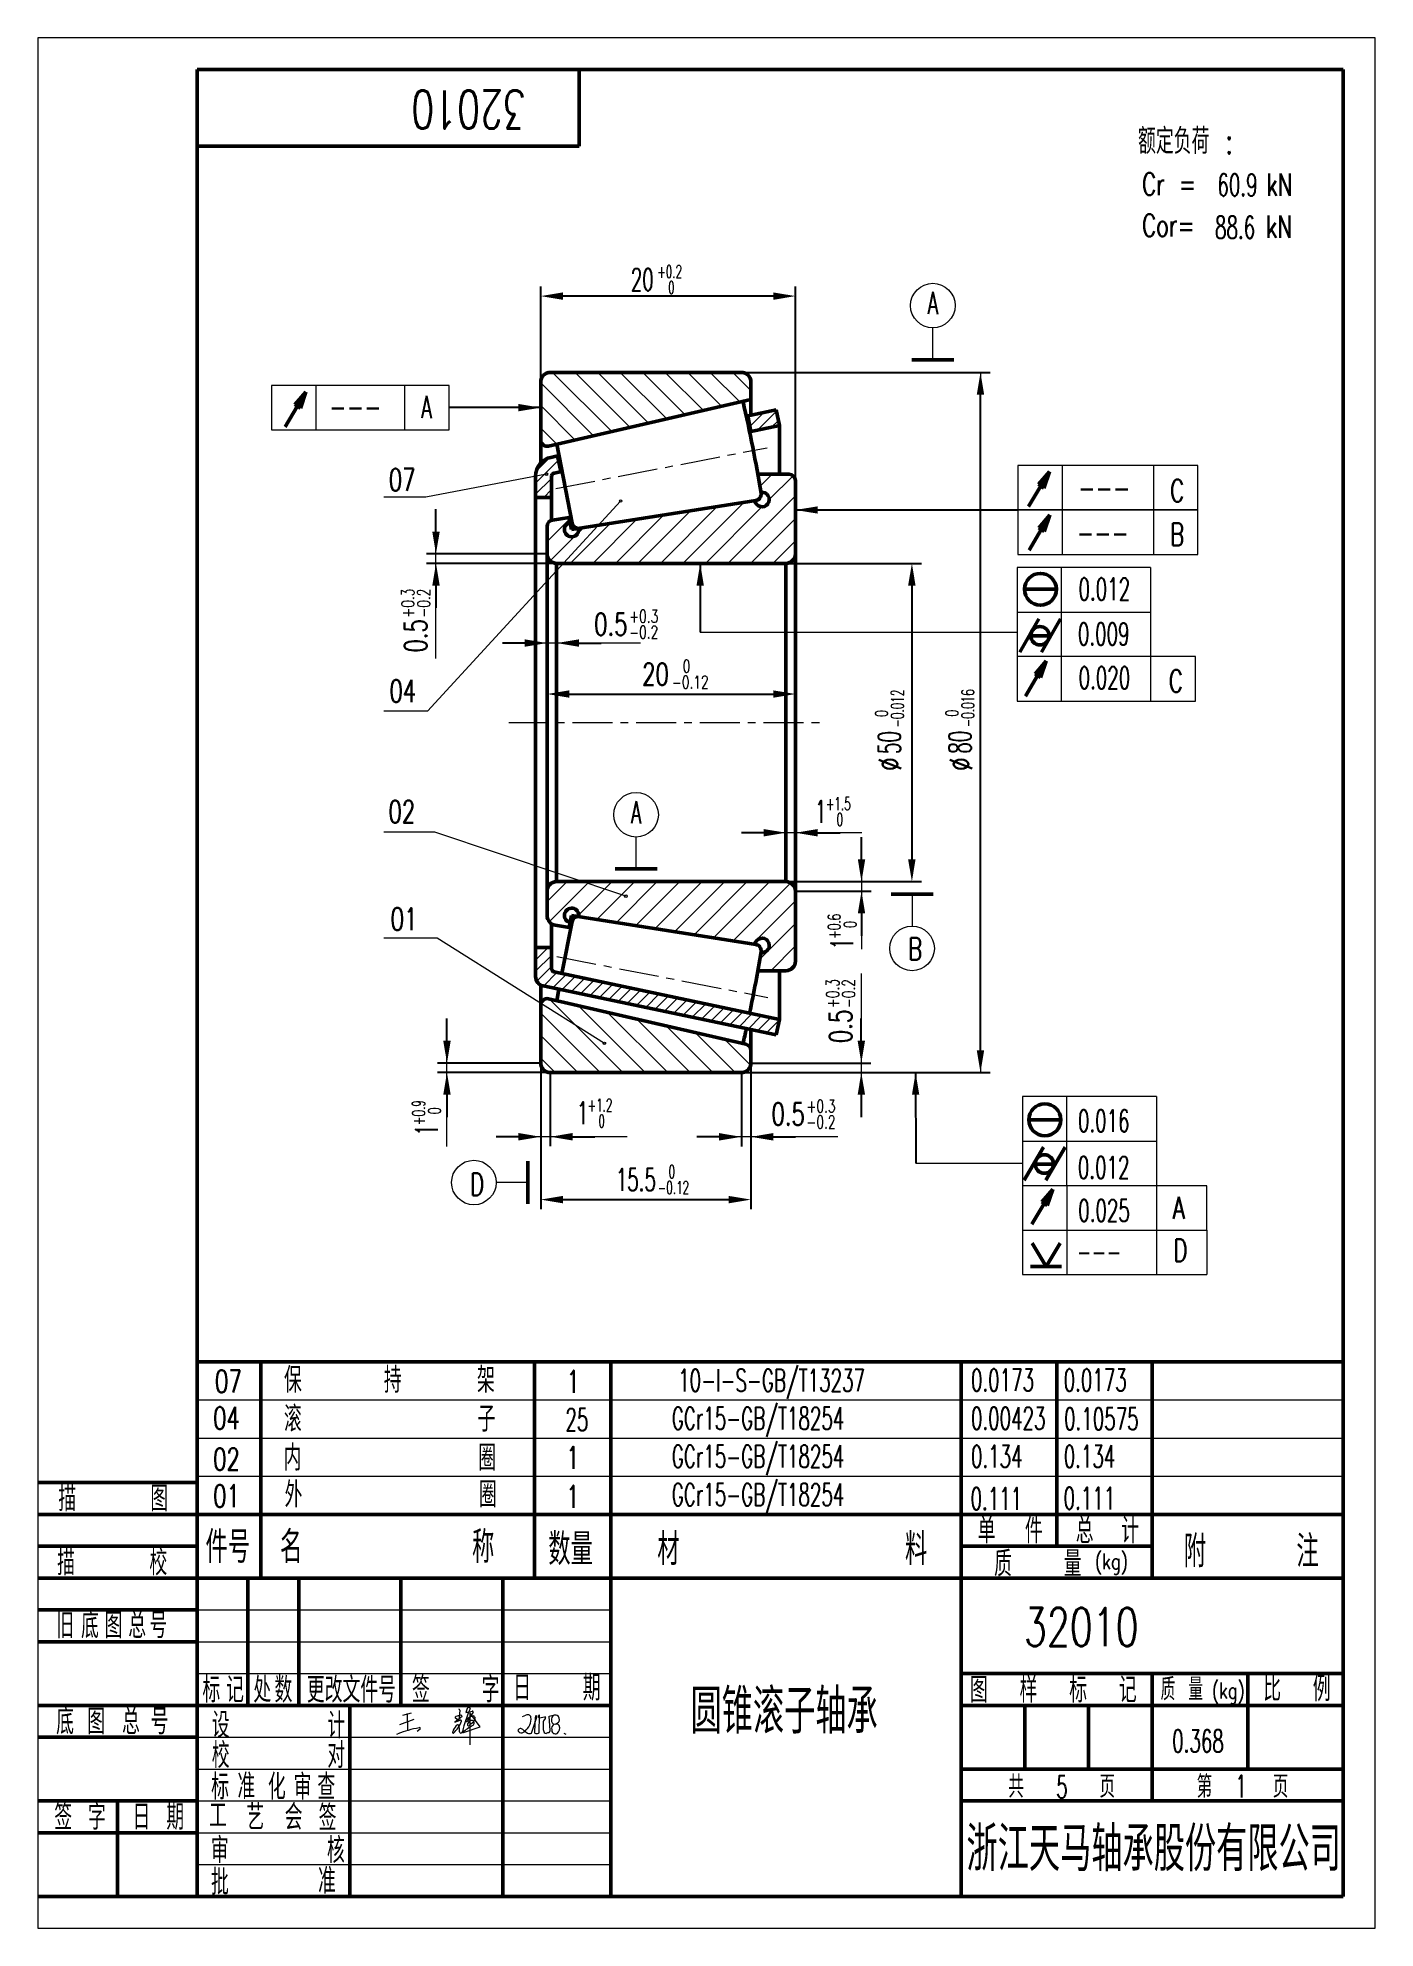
# Model space of a CAD drawing. Extents: x 0 to 210, y 0 to 297.
import ezdxf
from ezdxf.enums import TextEntityAlignment as Align

# ---------------------------------------------------------------- set-up
doc = ezdxf.new("R2010")
doc.units = 0
doc.header["$MEASUREMENT"] = 0
doc.linetypes.add('CENTER', pattern=[2, 1.25, -0.25, 0.25, -0.25])
doc.layers.get('0').update_dxf_attribs({"linetype": 'CONTINUOUS', "lineweight": 20})
doc.layers.get('DEFPOINTS').update_dxf_attribs({"linetype": 'CONTINUOUS', "lineweight": 20})
for name, color, linetype, lineweight in [('1', 7, 'CONTINUOUS', 50), ('2', 7, 'CONTINUOUS', 15), ('3', 7, 'CENTER', 20), ('90', 7, 'CONTINUOUS', 20), ('文字', 7, 'CONTINUOUS', 15), ('粗实线', 7, 'CONTINUOUS', 50)]:
    doc.layers.add(name, color=color, linetype=linetype, lineweight=lineweight)
doc.styles.add('HZ', font='txt.shx', dxfattribs={"width": 0.7, "bigfont": 'HZTXT.shx'})
doc.dimstyles.get("Standard").update_dxf_attribs({"dimtxt": 0.18, "dimasz": 0.18, "dimexe": 0.18, "dimexo": 0.0625, "dimgap": 0.09, "dimtad": 0, "dimtih": 1, "dimtoh": 1, "dimdec": 4, "dimzin": 0, "dimdsep": 46, "dimtxsty": 'Standard', "dimcen": 0.09, "dimadec": 0, "dimazin": 0, "dimtfac": 1, "dimtdec": 4, "dimtofl": 0, "dimtmove": 0, "dimatfit": 3, "dimfxl": 0, "dimtolj": 1, "dimtzin": 0, "dimarcsym": 0})

# ---------------------------------------------------------------- blocks, each defined once
blk = doc.blocks.new('BLK', base_point=(1, 0))
for points in [[(0, 0), (1, 0), (0, 0.15), (0, -0.15), (1, 0)], [(0, 0.07), (0.5, 0), (0, -0.07)]]:
    blk.add_lwpolyline(points)
blk = doc.blocks.new('*D4')
at = {"layer": '2', "color": 0, "lineweight": -2}
for p, q in [((78.97, 235.69), (78.97, 257.92)), ((115.47, 256.42), (82.47, 256.42)), ((118.97, 225.04), (118.97, 257.92))]:
    blk.add_line(p, q, dxfattribs=at)
at = {"layer": '2', "color": 0}
for points in [[(82.47, 257), (82.47, 255.83), (78.97, 256.42)], [(115.47, 257), (115.47, 255.83), (118.97, 256.42)]]:
    blk.add_solid(points, dxfattribs=at)
at = {"layer": 'DEFPOINTS', "color": 0}
for p in [(78.97, 256.42), (78.97, 235.69), (118.97, 225.04)]:
    blk.add_point(p, dxfattribs=at)
blk = doc.blocks.new('*D5')
at = {"layer": '2', "color": 0, "lineweight": -2}
for p, q in [((79.97, 215.93), (79.97, 200.41)), ((81.46, 214.43), (81.46, 200.41)), ((76.47, 201.91), (72.97, 201.91)), ((84.96, 201.91), (88.46, 201.91))]:
    blk.add_line(p, q, dxfattribs=at)
at = {"layer": '2', "color": 0}
for points in [[(76.47, 202.49), (76.47, 201.33), (79.97, 201.91)], [(84.96, 202.49), (84.96, 201.33), (81.46, 201.91)]]:
    blk.add_solid(points, dxfattribs=at)
at = {"layer": 'DEFPOINTS', "color": 0}
for p in [(79.97, 215.93), (81.46, 214.43), (81.46, 201.91)]:
    blk.add_point(p, dxfattribs=at)
blk = doc.blocks.new('*D6')
at = {"layer": '2', "color": 0, "lineweight": -2}
for p, q in [((62.52, 219.43), (62.52, 222.93)), ((79.97, 215.93), (61.02, 215.93)), ((81.47, 214.43), (61.02, 214.43)), ((62.52, 210.93), (62.52, 207.43))]:
    blk.add_line(p, q, dxfattribs=at)
at = {"layer": '2', "color": 0}
for points in [[(61.94, 219.43), (63.11, 219.43), (62.52, 215.93)], [(61.94, 210.93), (63.11, 210.93), (62.52, 214.43)]]:
    blk.add_solid(points, dxfattribs=at)
at = {"layer": 'DEFPOINTS', "color": 0}
for p in [(62.52, 214.43), (79.97, 215.93), (81.47, 214.43)]:
    blk.add_point(p, dxfattribs=at)
blk = doc.blocks.new('*D7')
at = {"layer": '2', "color": 0, "lineweight": -2}
for p, q in [((117.53, 214.43), (138.75, 214.43)), ((137.25, 210.93), (137.25, 167.93)), ((117.53, 164.43), (138.75, 164.43))]:
    blk.add_line(p, q, dxfattribs=at)
at = {"layer": '2', "color": 0}
for points in [[(136.66, 210.93), (137.83, 210.93), (137.25, 214.43)], [(136.66, 167.93), (137.83, 167.93), (137.25, 164.43)]]:
    blk.add_solid(points, dxfattribs=at)
at = {"layer": 'DEFPOINTS', "color": 0}
for p in [(117.53, 214.43), (117.53, 164.43), (137.25, 164.43)]:
    blk.add_point(p, dxfattribs=at)
blk = doc.blocks.new('*D8')
at = {"layer": '2', "color": 0, "lineweight": -2}
for p, q in [((129.34, 167.93), (129.34, 171.43)), ((117.53, 164.43), (130.84, 164.43)), ((118.97, 162.93), (130.84, 162.93)), ((129.34, 159.43), (129.34, 155.93))]:
    blk.add_line(p, q, dxfattribs=at)
at = {"layer": '2', "color": 0}
for points in [[(128.76, 167.93), (129.92, 167.93), (129.34, 164.43)], [(128.76, 159.43), (129.92, 159.43), (129.34, 162.93)]]:
    blk.add_solid(points, dxfattribs=at)
at = {"layer": 'DEFPOINTS', "color": 0}
for p in [(117.53, 164.43), (118.97, 162.93), (129.34, 162.93)]:
    blk.add_point(p, dxfattribs=at)
blk = doc.blocks.new('*D9')
at = {"layer": '2', "color": 0, "lineweight": -2}
for p, q in [((117.47, 164.43), (117.47, 173.61)), ((118.97, 162.93), (118.97, 173.61)), ((113.97, 172.11), (110.47, 172.11)), ((122.47, 172.11), (125.97, 172.11))]:
    blk.add_line(p, q, dxfattribs=at)
at = {"layer": '2', "color": 0}
for points in [[(113.97, 172.69), (113.97, 171.52), (117.47, 172.11)], [(122.47, 172.69), (122.47, 171.52), (118.97, 172.11)]]:
    blk.add_solid(points, dxfattribs=at)
at = {"layer": 'DEFPOINTS', "color": 0}
for p in [(118.97, 172.11), (117.47, 164.43), (118.97, 162.93)]:
    blk.add_point(p, dxfattribs=at)
blk = doc.blocks.new('*D10')
at = {"layer": '2', "color": 0, "lineweight": -2}
for p, q in [((129.31, 139.43), (129.31, 142.93)), ((110.47, 134.43), (130.81, 134.43)), ((111.97, 135.93), (130.81, 135.93)), ((129.31, 130.93), (129.31, 127.43))]:
    blk.add_line(p, q, dxfattribs=at)
at = {"layer": '2', "color": 0}
for points in [[(128.73, 139.43), (129.9, 139.43), (129.31, 135.93)], [(128.73, 130.93), (129.9, 130.93), (129.31, 134.43)]]:
    blk.add_solid(points, dxfattribs=at)
at = {"layer": 'DEFPOINTS', "color": 0}
for p in [(110.47, 134.43), (111.97, 135.93), (129.31, 134.43)]:
    blk.add_point(p, dxfattribs=at)
blk = doc.blocks.new('*D11')
at = {"layer": '2', "color": 0, "lineweight": -2}
for p, q in [((110.47, 134.43), (110.47, 122.83)), ((111.97, 135.93), (111.97, 122.83)), ((106.97, 124.33), (103.47, 124.33)), ((115.47, 124.33), (118.97, 124.33))]:
    blk.add_line(p, q, dxfattribs=at)
at = {"layer": '2', "color": 0}
for points in [[(106.97, 124.92), (106.97, 123.75), (110.47, 124.33)], [(115.47, 124.92), (115.47, 123.75), (111.97, 124.33)]]:
    blk.add_solid(points, dxfattribs=at)
at = {"layer": 'DEFPOINTS', "color": 0}
for p in [(110.47, 134.43), (111.97, 135.93), (111.97, 124.33)]:
    blk.add_point(p, dxfattribs=at)
blk = doc.blocks.new('*D12')
at = {"layer": '2', "color": 0, "lineweight": -2}
for p, q in [((78.97, 135.93), (78.97, 122.84)), ((80.47, 134.43), (80.47, 122.84)), ((75.47, 124.34), (71.97, 124.34)), ((83.97, 124.34), (87.47, 124.34))]:
    blk.add_line(p, q, dxfattribs=at)
at = {"layer": '2', "color": 0}
for points in [[(75.47, 124.93), (75.47, 123.76), (78.97, 124.34)], [(83.97, 124.93), (83.97, 123.76), (80.47, 124.34)]]:
    blk.add_solid(points, dxfattribs=at)
at = {"layer": 'DEFPOINTS', "color": 0}
for p in [(78.97, 135.93), (80.47, 134.43), (80.47, 124.34)]:
    blk.add_point(p, dxfattribs=at)
blk = doc.blocks.new('*D13')
at = {"layer": '2', "color": 0, "lineweight": -2}
for p, q in [((78.97, 135.93), (78.97, 112.97)), ((111.97, 135.93), (111.97, 112.97)), ((82.47, 114.47), (108.47, 114.47))]:
    blk.add_line(p, q, dxfattribs=at)
at = {"layer": '2', "color": 0}
for points in [[(82.47, 115.05), (82.47, 113.88), (78.97, 114.47)], [(108.47, 115.05), (108.47, 113.88), (111.97, 114.47)]]:
    blk.add_solid(points, dxfattribs=at)
at = {"layer": 'DEFPOINTS', "color": 0}
for p in [(78.97, 135.93), (111.97, 135.93), (111.97, 114.47)]:
    blk.add_point(p, dxfattribs=at)
blk = doc.blocks.new('*D14')
at = {"layer": '2', "color": 0, "lineweight": -2}
for p, q in [((64.25, 139.43), (64.25, 142.93)), ((78.97, 135.93), (62.75, 135.93)), ((80.47, 134.43), (62.75, 134.43)), ((64.25, 130.93), (64.25, 127.43))]:
    blk.add_line(p, q, dxfattribs=at)
at = {"layer": '2', "color": 0}
for points in [[(63.66, 139.43), (64.83, 139.43), (64.25, 135.93)], [(63.66, 130.93), (64.83, 130.93), (64.25, 134.43)]]:
    blk.add_solid(points, dxfattribs=at)
at = {"layer": 'DEFPOINTS', "color": 0}
for p in [(64.25, 134.43), (78.97, 135.93), (80.47, 134.43)]:
    blk.add_point(p, dxfattribs=at)
blk = doc.blocks.new('*D15')
at = {"layer": '2', "color": 0, "lineweight": -2}
for p, q in [((110.47, 244.43), (149.52, 244.43)), ((148.02, 137.93), (148.02, 240.93)), ((110.47, 134.43), (149.52, 134.43))]:
    blk.add_line(p, q, dxfattribs=at)
at = {"layer": '2', "color": 0}
for points in [[(147.44, 240.93), (148.6, 240.93), (148.02, 244.43)], [(147.44, 137.93), (148.6, 137.93), (148.02, 134.43)]]:
    blk.add_solid(points, dxfattribs=at)
at = {"layer": 'DEFPOINTS', "color": 0}
for p in [(110.47, 244.43), (148.02, 244.43), (110.47, 134.43)]:
    blk.add_point(p, dxfattribs=at)
blk = doc.blocks.new('*D16')
at = {"layer": '2', "color": 0, "lineweight": -2}
for p, q in [((79.97, 189.65), (79.97, 195.4)), ((83.47, 193.9), (115.47, 193.9)), ((118.97, 189.68), (118.97, 195.4))]:
    blk.add_line(p, q, dxfattribs=at)
at = {"layer": '2', "color": 0}
for points in [[(83.47, 194.48), (83.47, 193.32), (79.97, 193.9)], [(115.47, 194.48), (115.47, 193.32), (118.97, 193.9)]]:
    blk.add_solid(points, dxfattribs=at)
at = {"layer": 'DEFPOINTS', "color": 0}
for p in [(118.97, 193.9), (79.97, 189.65), (118.97, 189.68)]:
    blk.add_point(p, dxfattribs=at)

msp = doc.modelspace()

# ---------------------------------------------------------------- hatches: boundary and pattern name
at = {"layer": '2'}
h = msp.add_hatch(dxfattribs=at)
h.set_pattern_fill('ANSI31', color=256, scale=20, angle=90, style=0)
h.paths.add_polyline_path([(80.4698, 244.43199, 0.414213562), (78.9698, 242.93199), (78.9698, 233.8196, 0.184442026), (79.22434, 233.15305), (81.53311, 233.15305), (111.9698, 240.1535), (111.9698, 242.93199, 0.414213562), (110.4698, 244.43199)])
h = msp.add_hatch(dxfattribs=at)
h.set_pattern_fill('ANSI31', color=256, scale=20, style=0)
h.paths.add_polyline_path([(84.93973, 219.91559, -0.746675867), (82.97501, 218.98026), (80.10177, 215.31677, 0.295196801), (81.4698, 214.43199), (117.4698, 214.43199, 0.414213562), (118.9698, 215.93199), (118.9698, 227.43199, 0.414213562), (117.9698, 228.43199), (113.05424, 228.43199, -0.003225136), (113.5389, 225.56991, -2.433088025), (112.60687, 224.2744)])
h.paths.add_polyline_path([(82.97501, 218.98026, -0.58323559), (83.6032, 220.85308), (83.45246, 221.63199), (80.81413, 221.21623, 0.369141045), (79.9698, 220.22842), (79.9698, 215.93199, 0.106049598), (80.10177, 215.31677)])
h = msp.add_hatch(dxfattribs=at)
h.set_pattern_fill('ANSI31', color=256, scale=20, style=0)
h.paths.add_polyline_path([(112.60687, 154.58959, -2.433088025), (113.5389, 153.29407, -0.003225136), (113.05424, 150.43199), (117.4698, 150.43199, 0.414213562), (118.9698, 151.93199), (118.9698, 162.93199, 0.414213562), (117.4698, 164.43199), (85.48589, 164.43199), (92.14646, 162.19797, -0.849998862), (92.53608, 162.13437, -1), (92.13608, 162.13437, -0.081081746), (92.14646, 162.19797), (85.48589, 164.43199), (81.4698, 164.43199, 0.414213562), (79.9698, 162.93199), (79.9698, 159.06294, 0.369141045), (81.2363, 157.58123), (83.45246, 157.23199), (83.6032, 158.01091, -2.355860131), (84.93973, 158.9484)])
h = msp.add_hatch(dxfattribs=at)
h.set_pattern_fill('ANSI31', color=256, scale=20, angle=90, style=0)
h.paths.add_polyline_path([(80.19395, 146.01894, 0.409022326), (78.99938, 145.2858), (88.80073, 139.12436, -7.080668417), (88.77005, 139.01791, -0.141229604), (88.80073, 139.12436), (78.99938, 145.2858, 0.061031881), (78.9698, 145.04438), (78.9698, 135.93199, 0.414213562), (80.4698, 134.43199), (110.4698, 134.43199, 0.414213562), (111.9698, 135.93199), (111.9698, 137.91438, 0.349446823), (111.19395, 138.88893)])

# ---------------------------------------------------------------- linework, layer by layer
for p, q in [((56.83185, 31.98342), (59.11823, 32.81832)), ((57.32979, 33.46394), (58.68527, 33.85185)), ((58.01781, 33.7231), (58.04272, 31.04005)), ((66.61066, 33.27852), (65.45829, 32.37911)), ((65.45829, 32.37911), (66.32531, 32.69719)), ((66.09483, 32.60945), (65.60096, 33.00431)), ((66.24673, 34.25629), (66.09483, 32.60945)), ((67.42255, 34.49369), (67.18501, 33.86458)), ((67.18501, 33.86458), (67.42255, 33.92393)), ((68.37085, 33.92642), (67.4268, 32.49978)), ((69.48273, 31.65253), (67.84923, 33.8602)), ((67.84923, 33.8602), (67.85119, 32.45811)), ((68.29596, 33.83575), (68.29596, 33.83575)), ((76.10942, 33.25812), (76.65164, 33.47488)), ((77.5357, 30.66609), (78.41324, 33.29716)), ((78.09695, 33.11178), (77.96919, 30.86822)), ((78.1517, 33.22122), (78.09695, 33.11178)), ((78.41324, 33.29716), (78.26698, 33.34588)), ((78.62623, 33.38539), (78.62623, 33.1665)), ((78.62623, 33.1665), (78.73573, 33.05706)), ((78.71748, 30.79526), (78.77224, 33.42187)), ((78.73573, 33.05706), (79.63004, 33.18474)), ((79.64829, 32.92938), (79.42928, 32.58281)), ((80.26882, 33.33067), (81.13998, 33.50498)), ((80.46959, 31.05062), (80.26882, 33.33067)), ((25, 30), (89.99995, 30)), ((56.38671, 30.49529), (56.52284, 30.545)), ((60.05601, 31.29407), (59.57847, 30.92286)), ((66.82177, 30.73048), (69.48273, 31.65253)), ((67.4268, 32.49978), (67.35925, 32.46602)), ((67.85119, 32.45811), (67.85012, 28.82467)), ((79.37452, 32.29097), (79.35627, 31.41543)), ((80.34183, 30.8135), (80.46959, 31.05062)), ((80.71605, 31.23835), (80.69601, 31.00302)), ((82.62321, 30.64934), (82.89698, 30.48517)), ((25, 25), (89.99995, 25)), ((25, 20), (89.99995, 20)), ((25, 15), (89.99995, 15)), ((25, 10), (89.99995, 10))]:
    msp.add_line(p, q)
for centre, radius, start, end in [((65.69217, 33.1184), 0.14607, 108.9005078, 231.3566021), ((67.01294, 29.26086), 4.22345, 98.0146679, 108.9005078), ((66.08996, 34.23299), 0.15849, 8.4525573, 75.2151914), ((66.37672, 32.55705), 0.14927, 25.1165159, 110.1466896), ((66.44692, 33.28089), 0.16376, 359.1714359, 98.0146679), ((85.75437, 26.51552), 19.57483, 155.9855785, 167.0616906), ((68.66022, 31.51897), 1.84234, 97.9202994, 142.0603178), ((67.69573, 34.37054), 0.29965, 104.5678325, 155.7329048), ((66.85996, 36.86849), 2.99782, 280.8166613, 287.7523891), ((67.7199, 34.53258), 0.16213, 341.7540804, 127.8769993), ((67.40826, 36.56924), 2.58187, 278.1438691, 288.0077035), ((68.22949, 33.96781), 0.14785, 296.7181922, 98.9713927), ((68.25827, 32.92018), 0.44869, 315.4460481, 70.7292572), ((76.91587, 32.99955), 0.54383, 16.1691007, 119.0694681), ((75.51456, 32.8343), 1.94953, 332.460007, 9.3488615), ((78.23753, 33.25748), 0.09318, 71.5750642, 202.902758), ((78.64199, 33.42105), 0.039, 246.154342, 1.1941956), ((78.72661, 33.42282), 0.04564, 358.8058044, 181.1941956), ((79.63962, 33.1176), 0.06783, 339.2267202, 98.1253977), ((81.69456, 32.33809), 2.12999, 159.2267202, 163.8830539), ((81.4484, 32.75827), 0.81759, 126.6989745, 245.1596607), ((81.26457, 32.66032), 0.81279, 70.3740262, 112.022584), ((81.13845, 32.74282), 0.79113, 341.2844619, 59.7018298), ((64.63231, 8.22806), 23.74467, 101.5909492, 109.9700076), ((59.95133, 31.38388), 0.13793, 319.371577, 130.6622652), ((67.4808, 30.17138), 2.42292, 137.0124048, 164.1275062), ((64.79238, 30.76018), 0.36541, 348.9199235, 11.6616905), ((65.2142, 30.68888), 0.06322, 179.0259282, 317.3946354), ((62.41902, 33.9049), 4.3238, 311.0887327, 341.1893868), ((65.91982, 31.69689), 0.24637, 50.3483882, 149.0956111), ((63.66484, 30.98431), 2.57541, 357.3547718, 20.5080306), ((66.55344, 30.9138), 0.31961, 188.7008982, 224.456308), ((66.43555, 30.79812), 0.15444, 224.456308, 309.5217625), ((66.39489, 32.56557), 0.1292, 334.8834841, 25.1165159), ((66.25599, 31.01577), 0.4366, 309.5217625, 344.3994333), ((79.82641, 13.18724), 21.95004, 121.6827134, 126.7739565), ((66.77807, 30.83492), 0.11321, 215.420078, 292.7068906), ((67.30426, 32.57606), 0.12301, 142.0603178, 296.5518119), ((68.03404, 31.97282), 0.55875, 146.2303749, 188.9941729), ((67.63659, 31.98951), 0.18621, 213.9675398, 354.8577194), ((68.13983, 32.03195), 0.62325, 92.3396666, 156.205066), ((43.42366, 61.89819), 38.611, 309.1906386, 310.6533732), ((68.09106, 32.23358), 0.42174, 299.3725836, 86.8302727), ((75.80617, 30.92259), 0.43642, 39.2816282, 162.217783), ((75.79589, 31.14602), 0.41519, 192.5394353, 247.1048652), ((75.93577, 31.47724), 0.77474, 247.1048652, 312.8995645), ((78.09842, 33.17362), 2.77837, 225.2955946, 244.4912331), ((73.88522, 33.68392), 3.78708, 312.8995645, 332.460007), ((77.21881, 31.1132), 0.54802, 234.6730877, 305.3269123), ((78.25184, 30.85212), 0.28311, 176.7408638, 283.0907307), ((63.77535, 93.10676), 64.19874, 283.0907307, 283.3751901), ((78.59788, 30.76856), 0.12255, 283.3751901, 12.5835602), ((80.70901, 31.38723), 1.35303, 178.8058266, 208.5522016), ((79.76924, 32.36797), 0.40216, 147.7091488, 191.0392829), ((79.76031, 30.87101), 0.27298, 208.5522016, 288.9694749), ((80.50705, 28.69858), 2.02421, 97.8002648, 108.9694749), ((80.21494, 30.83096), 0.12809, 277.8002648, 352.1658628), ((81.36868, 31.379), 0.68974, 41.1882349, 195.3508845), ((81.22293, 31.07185), 0.53352, 161.8165184, 240.4493659), ((81.26457, 31.36122), 0.81279, 247.977416, 289.6259738), ((80.59287, 33.67235), 1.75416, 293.5900447, 317.5757868), ((80.89281, 31.44641), 1.06748, 307.1571451, 21.2451227)]:
    msp.add_arc(centre, radius, start, end)
at = {"layer": '1'}
for p, q in [((205, 292), (25, 292)), ((25, 292), (25, 5)), ((85, 280), (85, 292)), ((205, 5), (205, 292)), ((25, 280), (85, 280)), ((80.4698, 244.43199), (110.4698, 244.43199)), ((42.10392, 241.39427), (38.84898, 235.86443)), ((40.3795, 239.38252), (42.10392, 241.39427)), ((42.10392, 241.39427), (41.22495, 238.79117)), ((78.9698, 230.18802), (78.9698, 242.93199)), ((111.9698, 242.93199), (111.9698, 237.69466)), ((41.22495, 238.79117), (40.3795, 239.38252)), ((111.9698, 240.1535), (80.19395, 232.84505)), ((111.25596, 237.54445), (115.94895, 238.53199)), ((115.94895, 238.53199), (116.46375, 236.08557)), ((111.98324, 235.14592), (111.46844, 237.59235)), ((116.46375, 236.08557), (111.7779, 235.09461)), ((116.46375, 236.08557), (116.46375, 228.43199)), ((81.47971, 233.14077), (83.88228, 220.726)), ((80.55127, 231.08329), (81.82597, 231.35152)), ((82.30771, 228.86227), (81.06558, 228.59958)), ((82.13688, 228.86538), (81.62209, 231.3118)), ((158.83882, 228.86803), (155.58388, 223.33819)), ((157.1144, 226.85629), (158.83882, 228.86803)), ((158.83882, 228.86803), (157.95985, 226.26493)), ((78.16903, 224.78199), (78.16903, 228.14758)), ((80.66903, 228.1104), (80.66903, 224.78199)), ((117.9698, 228.43199), (113.0542, 228.43199)), ((118.9698, 151.93199), (118.9698, 227.43199)), ((157.95985, 226.26493), (157.1144, 226.85629)), ((78.16903, 224.78199), (78.16903, 149.4992)), ((80.66903, 224.78199), (78.16903, 224.78199)), ((80.66903, 224.78199), (80.66903, 221.19337)), ((112.72829, 224.29353), (83.8188, 219.73899)), ((79.9698, 220.22842), (79.9698, 159.06294)), ((83.45246, 221.63199), (80.81413, 221.21623)), ((83.8188, 219.73899), (83.45246, 221.63199)), ((158.91388, 222.04092), (155.65894, 216.51108)), ((157.18946, 220.02917), (158.91388, 222.04092)), ((158.03491, 219.43781), (157.18946, 220.02917)), ((158.91388, 222.04092), (158.03491, 219.43781)), ((81.4698, 214.43199), (117.4698, 214.43199)), ((81.4698, 164.43199), (81.4698, 214.43199)), ((117.4698, 164.43199), (117.4698, 214.43199)), ((154.93728, 210.35028), (159.93728, 210.35028)), ((154.18267, 200.50202), (157.18469, 205.70166)), ((157.59083, 200.50202), (160.59285, 205.70166)), ((155.90037, 203.03311), (158.80649, 203.03311)), ((158.34141, 199.10227), (155.08647, 193.57243)), ((156.61699, 197.09052), (158.34141, 199.10227)), ((158.34141, 199.10227), (157.46244, 196.49917)), ((157.46244, 196.49917), (156.61699, 197.09052)), ((81.4698, 164.43199), (117.4698, 164.43199)), ((80.66903, 154.08199), (80.66903, 157.79457)), ((83.45246, 157.23199), (81.2363, 157.58123)), ((82.30771, 150.00172), (83.88228, 158.13798)), ((83.8188, 159.12499), (83.45246, 157.23199)), ((112.72829, 154.57046), (83.8188, 159.12499)), ((80.66903, 154.08199), (78.16903, 154.08199)), ((78.16903, 154.08199), (78.16903, 149.4992)), ((80.66903, 150.75358), (80.66903, 154.08199)), ((116.46375, 142.77842), (81.06558, 150.2644)), ((117.4698, 150.43199), (113.0542, 150.43199)), ((116.46375, 142.77842), (116.46375, 150.43199)), ((78.9698, 148.17214), (78.9698, 135.93199)), ((79.36015, 148.03135), (115.94895, 140.33199)), ((111.19395, 138.88893), (80.19395, 146.01894)), ((81.47971, 145.72321), (81.82597, 147.51247)), ((115.94895, 140.33199), (116.46375, 142.77842)), ((111.9698, 135.93199), (111.9698, 141.16932)), ((80.4698, 134.43199), (110.4698, 134.43199)), ((155.63044, 127.00813), (160.63044, 127.00813)), ((154.89084, 117.50361), (157.89285, 122.70325)), ((158.299, 117.50361), (161.30102, 122.70325)), ((76.9698, 120.48674), (76.9698, 113.81974)), ((156.60854, 120.03471), (159.51465, 120.03471)), ((159.36652, 116.13356), (156.11157, 110.60372)), ((157.64209, 114.12181), (159.36652, 116.13356)), ((159.36652, 116.13356), (158.48754, 113.53046)), ((158.48754, 113.53046), (157.64209, 114.12181)), ((156.11604, 107.63988), (158.33028, 103.95824)), ((158.33028, 103.95824), (160.5295, 107.63988)), ((155.89086, 103.95824), (160.76969, 103.95824)), ((25, 89), (205, 89)), ((35, 89), (35, 55)), ((78, 89), (78, 55)), ((90, 89), (90, 55)), ((145, 89), (145, 5)), ((160, 89), (160, 60)), ((175, 89), (175, 55)), ((0, 70), (25, 70)), ((0, 65), (25, 65)), ((25, 65), (205, 65)), ((0, 60), (25, 60)), ((145, 60), (175, 60)), ((0, 55), (25, 55)), ((25, 55), (205, 55)), ((33, 55), (33, 35)), ((41, 55), (41, 35)), ((57, 55), (57, 35)), ((73, 55), (73, 35)), ((89.99995, 55), (89.99995, 5)), ((0, 50), (25, 50)), ((0, 45), (25, 45)), ((145, 40), (205, 40)), ((175, 40), (175, 20)), ((190, 40), (190, 25)), ((0, 35), (25, 35)), ((25, 35), (85, 35)), ((145, 35), (205, 35)), ((155, 35), (155, 25)), ((165, 35), (165, 25)), ((0, 30), (25, 30)), ((145, 25), (205, 25)), ((0, 20), (25, 20)), ((12.5, 20), (12.5, 5)), ((145, 20), (205, 20)), ((0, 15), (25, 15)), ((0, 5), (205, 5))]:
    msp.add_line(p, q, dxfattribs=at)
for centre, radius in [((157.43728, 210.35028), 2.5), ((157.35343, 203.05935), 1.45329), ((158.13044, 127.00813), 2.5), ((158.0616, 120.06094), 1.45329)]:
    msp.add_circle(centre, radius, dxfattribs=at)
for centre, radius, start, end in [((80.4698, 242.93199), 1.5, 90, 180), ((110.4698, 242.93199), 1.5, 0, 90), ((-108.55826, 189.43199), 225.018, 9.2085725, 12.9527778), ((79.9698, 233.8196), 1, 180, 282.9527778), ((81.16903, 228.14758), 3, 101.8833333, 180), ((81.16903, 228.1104), 0.5, 101.9409473, 180), ((117.9698, 227.43199), 1, 0, 90), ((113.7278, 224.45099), 1.13475, 188.9530495, 99.5823339), ((112.57267, 225.28134), 1, 278.9530495, 9.2085725), ((80.9698, 220.22842), 1, 98.9553068, 180), ((83.8188, 219.73899), 1.13475, 100.9527778, 8.9530495), ((84.86406, 220.916), 1, 190.9527778, 278.9530495), ((81.4698, 215.93199), 1.5, 180, 270), ((117.4698, 215.93199), 1.5, 270, 0), ((81.4698, 162.93199), 1.5, 90, 180), ((117.4698, 162.93199), 1.5, 360, 90), ((81.4698, 159.06294), 1.5, 180, 261.0446932), ((83.8188, 159.12499), 1.13475, 351.0469505, 259.0472222), ((84.86406, 157.94798), 1, 81.0469505, 169.0472222), ((113.7278, 154.41299), 1.13475, 260.4176661, 171.0469505), ((112.57267, 153.58264), 1, 350.7914275, 81.0469505), ((-108.55826, 189.43199), 225.018, 348.2917242, 350.7914275), ((117.4698, 151.93199), 1.5, 270, 0), ((79.66903, 149.4992), 1.5, 180, 258.1166667), ((81.16903, 150.75358), 0.5, 180, 258.0590527), ((79.9698, 145.04438), 1, 77.0472222, 180), ((-108.55826, 189.43199), 225.018, 347.0472222, 347.6539238), ((110.9698, 137.91438), 1, 0, 77.0472222), ((80.4698, 135.93199), 1.5, 180, 270), ((110.4698, 135.93199), 1.5, 270, 0)]:
    msp.add_arc(centre, radius, start, end, dxfattribs=at)
at = {"layer": '2'}
for p, q in [((210, 297), (0, 297)), ((0, 297), (0, 0)), ((210, 0), (210, 297)), ((140.54084, 246.43199), (140.54084, 251.43199)), ((110.4698, 244.43199), (149.52439, 244.43199)), ((140.54084, 246.43199), (137.24084, 246.43199)), ((148.02439, 244.43199), (148.02439, 134.43199)), ((64.56974, 242.39323), (36.70592, 242.39323)), ((36.70592, 242.39323), (36.70592, 235.39323)), ((43.70592, 235.39323), (43.70592, 242.39323)), ((57.56974, 242.39323), (57.56974, 235.39323)), ((64.56974, 235.39323), (64.56974, 242.39323)), ((78.9698, 238.89323), (64.56974, 238.89323)), ((111.50778, 237.40538), (111.75103, 237.64863)), ((111.8151, 235.94493), (113.98993, 238.11976)), ((112.98858, 235.35064), (115.98736, 238.34943)), ((36.70592, 235.39323), (64.56974, 235.39323)), ((115.23046, 235.82476), (116.29468, 236.88898)), ((78.16903, 227.0476), (81.7631, 230.64167)), ((78.26891, 228.91525), (80.40136, 231.0477)), ((81.55957, 228.67037), (82.07042, 229.18122)), ((153.87869, 229.81678), (153.87869, 222.81678)), ((182.17785, 229.81678), (153.87869, 229.81678)), ((160.87869, 222.81678), (160.87869, 229.81678)), ((175.17785, 229.81678), (175.17785, 222.81678)), ((182.17785, 222.81678), (182.17785, 229.81678)), ((79.86436, 228.43629), (60.92698, 224.82897)), ((78.16903, 225.27983), (80.66903, 227.77983)), ((79.43896, 224.78199), (80.66903, 226.01206)), ((60.92698, 224.82897), (54.31855, 224.82897)), ((61.19107, 191.20486), (91.51243, 224.21895)), ((153.87869, 222.81678), (118.9698, 222.81678)), ((153.87869, 222.81678), (153.87869, 215.81678)), ((153.87869, 222.81678), (182.17785, 222.81678)), ((182.17785, 222.81678), (153.87869, 222.81678)), ((160.87869, 215.81678), (160.87869, 222.81678)), ((175.17785, 222.81678), (175.17785, 215.81678)), ((182.17785, 215.81678), (182.17785, 222.81678)), ((62.52234, 199.45723), (62.52234, 220.92571)), ((79.9698, 215.93199), (61.02234, 215.93199)), ((81.46334, 214.43201), (61.02234, 214.43201)), ((104.00937, 214.43199), (104.00937, 203.6368)), ((117.4698, 214.43199), (138.74592, 214.43199)), ((153.87869, 215.81678), (182.17785, 215.81678)), ((174.71872, 213.7871), (153.77062, 213.7871)), ((153.77062, 213.7871), (153.77062, 192.7871)), ((160.77062, 192.7871), (160.77062, 213.7871)), ((174.71872, 213.7871), (174.71872, 192.7871)), ((153.77062, 206.7871), (174.71872, 206.7871)), ((104.00937, 203.6368), (153.77062, 203.6368)), ((94.63839, 201.91117), (74.02404, 201.91117)), ((181.7986, 199.7871), (153.77062, 199.7871)), ((181.7986, 192.7871), (181.7986, 199.7871)), ((61.19107, 191.20486), (54.31855, 191.20486)), ((153.77062, 192.7871), (181.7986, 192.7871)), ((62.3416, 172.19484), (54.31855, 172.19484)), ((92.33608, 162.13437), (62.3416, 172.19484)), ((93.94481, 166.43199), (93.94481, 171.43199)), ((129.39568, 172.1058), (111.4991, 172.1058)), ((129.33984, 169.4906), (129.33984, 153.82049)), ((93.94481, 166.43199), (90.64481, 166.43199)), ((117.4698, 164.43199), (138.74592, 164.43199)), ((118.9698, 162.93199), (130.81247, 162.93199)), ((137.28373, 162.43199), (133.98373, 162.43199)), ((137.28373, 162.43199), (137.28373, 157.43199)), ((62.70069, 155.53168), (54.31855, 155.53168)), ((88.97005, 139.01791), (62.70069, 155.53168)), ((78.16903, 153.87807), (78.37295, 154.08199)), ((78.16903, 152.11031), (80.14072, 154.08199)), ((78.16903, 150.34254), (80.66903, 152.84254)), ((78.36037, 148.76611), (80.66903, 151.07477)), ((79.3876, 148.02557), (81.55685, 150.19483)), ((80.84804, 147.71825), (82.98771, 149.85791)), ((82.30849, 147.41093), (84.44689, 149.54933)), ((83.76894, 147.10361), (85.90607, 149.24074)), ((85.22938, 146.79629), (87.36525, 148.93215)), ((86.68983, 146.48897), (88.82443, 148.62357)), ((129.31247, 150.00171), (129.31247, 128.24587)), ((88.15027, 146.18165), (90.28361, 148.31498)), ((89.61072, 145.87433), (91.74279, 148.00639)), ((91.07117, 145.56701), (93.20197, 147.69781)), ((92.53161, 145.25969), (94.66115, 147.38922)), ((93.99206, 144.95236), (96.12033, 147.08063)), ((95.45251, 144.64504), (97.57951, 146.77205)), ((96.91295, 144.33772), (99.03869, 146.46346)), ((98.3734, 144.0304), (100.49787, 146.15487)), ((99.83384, 143.72308), (101.95705, 145.84629)), ((101.29429, 143.41576), (103.41623, 145.5377)), ((129.31247, 147.083), (129.31247, 128.24587)), ((102.75474, 143.10844), (104.87541, 145.22911)), ((104.21518, 142.80112), (106.33459, 144.92052)), ((105.67563, 142.4938), (107.79377, 144.61194)), ((107.13608, 142.18648), (109.25295, 144.30335)), ((108.59652, 141.87916), (110.71213, 143.99476)), ((110.05697, 141.57184), (112.17131, 143.68618)), ((111.51742, 141.26452), (113.63049, 143.37759)), ((112.97786, 140.9572), (115.08967, 143.069)), ((114.43831, 140.64988), (116.43627, 142.64784)), ((64.24741, 122.81797), (64.24741, 141.42064)), ((115.89875, 140.34255), (115.96514, 140.40894)), ((78.9698, 135.93199), (62.74741, 135.93199)), ((80.4698, 134.43199), (62.74741, 134.43199)), ((78.9698, 135.93232), (78.9698, 112.967)), ((80.4698, 134.43199), (80.4698, 122.84315)), ((110.4698, 134.43199), (110.4698, 122.84315)), ((110.4698, 134.43199), (149.52439, 134.43199)), ((111.9698, 135.93199), (111.9698, 112.967)), ((111.9698, 135.93199), (130.81247, 135.93199)), ((137.8578, 131.9101), (137.8592, 120.16951)), ((175.66295, 130.65034), (154.60261, 130.65034)), ((154.60261, 130.65034), (154.60261, 116.65034)), ((161.60261, 116.65034), (161.60261, 130.65034)), ((175.66295, 130.65034), (175.66295, 116.65034)), ((92.53674, 124.34315), (72.92667, 124.34315)), ((125.64613, 124.33236), (104.15669, 124.33236)), ((125.64613, 124.33236), (104.15669, 124.33236)), ((154.60261, 123.65034), (175.66295, 123.65034)), ((137.8592, 120.16951), (154.60261, 120.16951)), ((76.9698, 117.15324), (71.9698, 117.15324)), ((183.57536, 116.65034), (154.60261, 116.65034)), ((154.60261, 116.65034), (154.60261, 109.69192)), ((161.60261, 116.65034), (161.60261, 109.69192)), ((175.66295, 116.65034), (175.66295, 109.69192)), ((183.57536, 109.69192), (183.57536, 116.65034)), ((154.60261, 109.69192), (183.57536, 109.69192)), ((154.60261, 109.69192), (154.60261, 102.69192)), ((161.60261, 109.69192), (161.60261, 102.69192)), ((175.66295, 109.69192), (175.66295, 102.69192)), ((183.57536, 109.69192), (183.57536, 102.69192)), ((154.60261, 102.69192), (183.57536, 102.69192)), ((25, 83), (205, 83)), ((25, 77), (205, 77)), ((25, 71), (205, 71)), ((25, 50), (89.99995, 50)), ((25, 45), (89.99995, 45)), ((25, 40), (89.99995, 40)), ((25, 20), (85, 20)), ((0, 0), (210, 0))]:
    msp.add_line(p, q, dxfattribs=at)
for centre, radius in [((140.54084, 254.93199), 3.5), ((79.86436, 228.43629), 0.2), ((91.51243, 224.21895), 0.2), ((93.94481, 174.93199), 3.5), ((92.33608, 162.13437), 0.2), ((137.28373, 153.93199), 3.5), ((88.97005, 139.01791), 0.2), ((68.4698, 117.15324), 3.5)]:
    msp.add_circle(centre, radius, dxfattribs=at)
at = {"layer": '3', "ltscale": 5}
for p, q in [((81.32172, 226.17854), (114.50597, 232.60053)), ((73.9698, 189.43199), (123.9698, 189.43199)), ((81.51112, 152.64879), (114.62681, 146.24007))]:
    msp.add_line(p, q, dxfattribs=at)
at = {"layer": '粗实线'}
for p, q in [((137.24084, 246.43199), (143.84084, 246.43199)), ((90.64481, 166.43199), (97.24481, 166.43199)), ((133.98373, 162.43199), (140.58373, 162.43199))]:
    msp.add_line(p, q, dxfattribs=at)
at = {"layer": '粗实线', "lineweight": 50}
for p, q in [((25, 35), (89.99995, 35)), ((48.99995, 5), (48.99995, 35)), ((73, 5), (73, 35))]:
    msp.add_line(p, q, dxfattribs=at)

# ---------------------------------------------------------------- texts
at = {"layer": '2', "style": 'HZ'}
for s, height, width, p in [('额定负荷 :', 4, 0.7, (172.76799, 278.76011)), ('Cr =', 3.5, 0.7, (173.39951, 272.27334)), ('    kN', 3.5, 0.7, (183.42204, 272.18588)), ('Cor=', 3.5, 0.7, (173.39951, 265.79715)), ('     kN', 3.5, 0.7, (180.9841, 265.58164)), ('A', 3.5, 0.6, (139.72517, 253.57561)), ('A', 3.5, 0.6, (60.21931, 237.2491)), ('07', 3.5, 0.7, (55.09126, 225.81514)), ('C', 3.5, 0.7, (177.80235, 224.10439)), ('B', 3.5, 0.7, (177.79567, 217.23535)), ('04', 3.5, 0.7, (55.21083, 192.63462)), ('C', 3.5, 0.7, (177.60792, 194.1938)), ('02', 3.5, 0.7, (55.06349, 173.66035)), ('A', 3.5, 0.6, (93.12914, 173.57561)), ('01', 3.5, 0.7, (55.40256, 156.80059)), ('B', 3.5, 0.7, (136.67478, 152.12038)), ('D', 3.5, 0.7, (67.88774, 115.13135)), ('A', 3.5, 0.7, (178.22922, 111.42896)), ('D', 3.5, 0.7, (178.34932, 104.76269)), ('07', 3.5, 0.7, (27.81685, 84.15942)), ('保', 4, 0.7, (38.65908, 84.12367)), ('持', 4, 0.7, (54.32767, 84.12367)), ('架', 4, 0.7, (68.95851, 84.12367)), ('1', 3.5, 0.7, (82.99452, 84.12367)), ('04', 3.5, 0.7, (27.53162, 78.38675)), ('滚', 4, 0.7, (38.64035, 78.01144)), ('子', 4, 0.7, (69.05423, 78.01144)), ('02', 3.5, 0.7, (27.53162, 71.93495)), ('内', 4, 0.7, (38.59531, 71.8992)), ('圈', 4, 0.7, (69.15931, 71.8992)), ('1', 3.5, 0.7, (82.96155, 72.16728)), ('描', 4, 0.7, (3.22753, 65.50101)), ('图', 4, 0.7, (17.66888, 65.50101)), ('01', 3.5, 0.7, (27.53162, 66.16228)), ('外', 4, 0.7, (38.74543, 66.12653)), ('圈', 4, 0.7, (69.27941, 66.12653)), ('1', 3.5, 0.7, (82.9436, 66.05505)), ('件号', 5, 0.7, (26.33068, 57.38711)), ('名', 5, 0.7, (38.02486, 57.38711)), ('称', 5, 0.7, (68.18355, 57.38711)), ('数量', 5, 0.7, (80.16295, 57.04754)), ('材', 5, 0.7, (97.27639, 57.04754)), ('料', 5, 0.7, (136.17194, 57.04754)), ('单', 4, 0.7, (147.5809, 60.45761)), ('件', 4, 0.7, (154.99672, 60.45761)), ('总', 4, 0.7, (162.983, 60.45761)), ('计', 4, 0.7, (170.1136, 60.45761)), ('描', 4, 0.7, (3.03238, 55.44266)), ('校', 4, 0.7, (17.51876, 55.44266)), ('质   量', 4, 0.7, (150.16293, 55.25676)), ('附', 5, 0.7, (179.94632, 56.70797)), ('注', 5, 0.7, (197.63021, 56.70797)), ('旧', 4, 0.7, (2.88226, 45.55942)), ('底', 4, 0.7, (6.78533, 45.55942)), ('图', 4, 0.7, (10.49324, 45.55942)), ('总', 4, 0.7, (14.20115, 45.55942)), ('号', 4, 0.7, (17.51876, 45.55942)), ('标', 4, 0.7, (25.8503, 35.44393)), ('记', 4, 0.7, (29.55821, 35.44393)), ('处', 4, 0.7, (33.85158, 35.44393)), ('数', 4, 0.7, (37.16919, 35.44393)), ('更改文件号', 4, 0.7, (42.24318, 35.44393)), ('签   字', 4, 0.7, (58.75656, 35.48196)), ('日   期', 4, 0.7, (74.63862, 35.76194)), ('图  样  标  记', 4, 0.7, (146.37392, 35.44195)), ('质 量', 3.5, 0.66, (176.29845, 35.79769)), ('比  例', 4, 0.7, (192.42112, 35.65471)), ('底', 4, 0.7, (2.88226, 30.45755)), ('图', 4, 0.7, (7.7611, 30.45755)), ('总', 4, 0.7, (13.22539, 30.45755)), ('号', 4, 0.7, (17.71391, 30.45755)), ('共     页', 3.5, 0.7, (152.38467, 20.49923)), ('5', 3.5, 0.6, (159.90558, 20.44561)), ('第    页', 3.5, 0.7, (181.97291, 20.49923)), ('1', 3.5, 0.6, (188.03767, 20.55785)), ('签 字', 4, 0.7, (2.58203, 15.4619)), ('日 期', 4, 0.7, (14.87668, 15.4619))]:
    msp.add_text(s, height=height, dxfattribs=dict(at, width=width)).set_placement(p)
at = {"layer": '2', "style": 'HZ', "width": 0.7}
for p in [(135.57146, 181.81445), (146.71908, 181.83052)]:
    msp.add_text('%%c', height=3.5, rotation=90, dxfattribs=at).set_placement(p)
at = {"layer": '2', "style": 'HZ', "width": 0.688541}
for p, p2 in [((166.01538, 56.38627), (171.17943, 56.38627)), ((184.3748, 36.08364), (189.53885, 36.08364))]:
    msp.add_text('(kg)', height=2.5, dxfattribs=at).set_placement(p, p2, align=Align.FIT)
at = {"layer": '2', "style": 'HZ', "width": 0.7}
msp.add_text('浙江天马轴承股份有限公司', height=7, dxfattribs=at).set_placement((175.2266, 8.95681), align=Align.CENTER)
at = {"layer": '90', "style": 'HZ'}
for s, height, rotation, width, p in [('32010', 6, 180, 0.7, (76.64728, 288.74312)), ('+0.3', 2, 90, 0.7, (59.09392, 205.89663)), ('-0.2', 2, 90, 0.7, (61.59392, 205.89663)), ('0.5', 3.5, 90, 0.7, (61.09392, 200.40496)), ('-0.012', 2, 90, 0.6, (135.97342, 188.62348)), ('-0.016', 2, 90, 0.6, (147.04178, 188.68542)), ('0', 2, 90, 0.6, (133.47342, 190.32348)), ('0', 2, 90, 0.6, (144.54178, 190.38542)), ('50', 3.5, 90, 0.6, (135.47342, 184.47348)), ('80', 3.5, 90, 0.6, (146.54178, 184.53542)), ('+0.6', 2, 90, 0.6, (126.04859, 155.46781)), ('0', 2, 90, 0.6, (128.54859, 157.16781)), ('1', 3.5, 90, 0.6, (128.04859, 153.76781)), ('+0.3', 2, 90, 0.7, (125.81431, 144.55505)), ('-0.2', 2, 90, 0.7, (128.31431, 144.55505)), ('0.5', 3.5, 90, 0.7, (127.81431, 139.06338)), ('+0.9', 2, 90, 0.6, (60.78813, 126.18689)), ('0', 2, 90, 0.6, (63.28813, 127.88689)), ('1', 3.5, 90, 0.6, (62.78813, 124.48689))]:
    msp.add_text(s, height=height, rotation=rotation, dxfattribs=dict(at, width=width)).set_placement(p)
for s, height, width, p in [('60.9', 3.5, 0.6, (185.23234, 272.14254)), ('88.6', 3.5, 0.6, (184.85468, 265.48086)), ('20', 3.5, 0.6, (93.11059, 257.26576)), ('+0.2', 2, 0.6, (97.26059, 259.26576)), ('0', 2, 0.6, (98.96059, 256.76576)), ('---', 3.5, 0.7, (45.76736, 237.24267)), ('---', 3.5, 0.7, (163.36516, 224.52816)), ('---', 3.5, 0.7, (163.12839, 217.43896)), ('0.012', 3.5, 0.6, (163.41376, 208.63009)), ('0.5', 3.5, 0.7, (87.36968, 203.1191)), ('+0.3', 2, 0.7, (92.86135, 205.1191)), ('0.009', 3.5, 0.6, (163.32573, 201.58943)), ('-0.2', 2, 0.7, (92.86135, 202.6191)), ('0', 2, 0.7, (101.26824, 197.27448)), ('20', 3.5, 0.7, (94.89324, 195.27448)), ('-0.12', 2, 0.7, (99.56824, 194.77448)), ('0.020', 3.5, 0.6, (163.43063, 194.70124)), ('1', 3.5, 0.6, (122.03657, 173.67778)), ('+1.5', 2, 0.6, (123.73657, 175.67778)), ('0', 2, 0.6, (125.43657, 173.17778)), ('1', 3.5, 0.6, (84.62632, 126.30526)), ('+1.2', 2, 0.6, (86.32632, 128.30526)), ('0', 2, 0.6, (88.02632, 125.80526)), ('0.5', 3.5, 0.7, (115.20579, 126.15822)), ('+0.3', 2, 0.7, (120.69745, 128.15822)), ('0.016', 3.5, 0.6, (163.3297, 125.09239)), ('-0.2', 2, 0.7, (120.69745, 125.65822)), ('15.5', 3.5, 0.6, (90.75087, 115.85732)), ('0', 2, 0.6, (99.05087, 117.85732)), ('0.012', 3.5, 0.6, (163.31769, 117.76486)), ('-0.12', 2, 0.6, (97.35087, 115.35732)), ('0.025', 3.5, 0.6, (163.37518, 111.0112)), ('---', 3.5, 0.6, (163.13499, 104.57946)), ('10-I-S-GB/T13237', 3.5, 0.6, (100.54654, 84.31491)), ('0.0173', 3.5, 0.6, (146.52589, 84.35601)), ('0.0173', 3.5, 0.6, (161.08584, 84.35601)), ('25', 3.5, 0.6, (82.84137, 78.15441)), ('GCr15-GB/T18254', 3.5, 0.6, (99.54965, 78.35101)), ('0.00423', 3.5, 0.6, (146.52589, 78.35101)), ('0.10575', 3.5, 0.6, (161.14957, 78.27952)), ('GCr15-GB/T18254', 3.5, 0.6, (99.54965, 72.36387)), ('0.134', 3.5, 0.6, (146.52589, 72.36387)), ('0.134', 3.5, 0.6, (161.09299, 72.36387)), ('GCr15-GB/T18254', 3.5, 0.6, (99.54965, 66.37674)), ('0.111', 3.5, 0.6, (146.46584, 65.73335)), ('0.111', 3.5, 0.6, (161.07231, 65.80484)), ('32010', 6, 0.7, (154.84661, 44.32265)), ('0.368', 3.5, 0.6, (178.12989, 27.64804))]:
    msp.add_text(s, height=height, dxfattribs=dict(at, width=width)).set_placement(p)
at = {"layer": '文字', "style": 'HZ', "width": 0.7}
for s, height, p in [('圆锥滚子轴承', 7, (117.1876, 34.45763)), ('设   ', 4, (32.46079, 32.05063)), (' 计', 4, (45.61695, 32.05063)), ('校   ', 4, (32.46079, 27.37108)), (' 对', 4, (45.61695, 27.37108)), ('标   ', 4, (32.36087, 22.41267)), ('准', 4, (32.73987, 22.4672)), ('化   ', 4, (41.27461, 22.41267)), ('审', 4, (41.57223, 22.41267)), ('查', 4, (45.29953, 22.41267)), ('工', 4, (28.27782, 17.71441)), ('艺', 4, (34.14426, 17.63822)), ('会', 4, (40.16118, 17.66203)), ('签', 4, (45.50191, 17.56203)), ('审   ', 4, (32.32112, 12.46393)), (' 核', 4, (45.55388, 12.46393)), ('批   ', 4, (32.33621, 7.43503)), ('准', 4, (45.39148, 7.61446))]:
    msp.add_text(s, height=height, dxfattribs=at).set_placement(p, align=Align.MIDDLE)

# ---------------------------------------------------------------- dimensions: what is measured, and where the dimension line sits
at = {"layer": '2'}
for base, p1, p2, picture, middle in [((78.9698, 256.4168), (118.9698, 225.03582), (78.9698, 235.69272), '*D4', (98.9698, 256.4168)), ((81.46334, 201.91117), (79.9698, 215.93199), (81.46334, 214.43201), '*D5', (80.71657, 201.91117)), ((118.9698, 193.89899), (79.9698, 189.64568), (118.9698, 189.68199), '*D16', (99.4698, 193.89899)), ((118.9698, 172.1058), (117.4698, 164.43199), (118.9698, 162.93199), '*D9', (118.2198, 172.1058)), ((80.4698, 124.34315), (78.9698, 135.93199), (80.4698, 134.43199), '*D12', (79.7198, 124.34315)), ((111.9698, 114.467), (78.9698, 135.93232), (111.9698, 135.93199), '*D13', (95.4698, 114.467)), ((111.9698, 124.33236), (110.4698, 134.43199), (111.9698, 135.93199), '*D11', (111.2198, 124.33236))]:
    dim = msp.add_linear_dim(base=base, p1=p1, p2=p2, text=' ', dimstyle='Standard', override={"dimtxt": 3.5, "dimasz": 3.5, "dimexe": 1.5, "dimexo": 0, "dimgap": 1.3, "dimtad": 1, "dimtih": 0, "dimtoh": 0, "dimtxsty": 'HZ', "dimblk1": 'BLK', "dimtmove": 2}, dxfattribs=at)
    dim.commit()
    dim.dimension.update_dxf_attribs({"geometry": picture, "text_midpoint": middle})
for base, p1, p2, picture, middle in [((148.01944, 244.43199), (110.4698, 134.43199), (110.4698, 244.43199), '*D15', (148.01944, 189.43199)), ((62.52234, 214.43199), (79.9698, 215.93199), (81.4698, 214.43199), '*D6', (62.52234, 215.18199)), ((137.24592, 164.43199), (117.53499, 214.43341), (117.53499, 164.43199), '*D7', (137.24592, 189.4327)), ((129.33984, 162.93199), (117.53499, 164.43199), (118.9698, 162.93199), '*D8', (129.33984, 163.68199)), ((64.24741, 134.43199), (78.9698, 135.93232), (80.4698, 134.43199), '*D14', (64.24741, 135.18216)), ((129.31247, 134.43199), (111.9698, 135.93199), (110.4698, 134.43199), '*D10', (129.31247, 135.18199))]:
    dim = msp.add_linear_dim(base=base, p1=p1, p2=p2, angle=90, text=' ', dimstyle='Standard', override={"dimtxt": 3.5, "dimasz": 3.5, "dimexe": 1.5, "dimexo": 0, "dimgap": 1.3, "dimtad": 1, "dimtih": 0, "dimtoh": 0, "dimtxsty": 'HZ', "dimblk1": 'BLK', "dimtmove": 2}, dxfattribs=at)
    dim.commit()
    dim.dimension.update_dxf_attribs({"geometry": picture, "text_midpoint": middle})

# ---------------------------------------------------------------- leaders
for points in [[(78.9698, 238.89323), (64.56974, 238.89323)], [(118.9698, 222.81678), (153.87869, 222.81678)], [(104.00937, 214.43199), (104.00937, 203.6368)], [(137.83077, 134.43199), (137.8592, 120.16951)]]:
    msp.add_leader(points, dimstyle='Standard', override={"dimtxt": 3.5, "dimasz": 3.5, "dimexe": 1.5, "dimexo": 0, "dimgap": 1.3, "dimtad": 0, "dimtih": 0, "dimtoh": 0, "dimtxsty": 'HZ', "dimtmove": 2}, dxfattribs=at)

doc.saveas('drawing.dxf')
